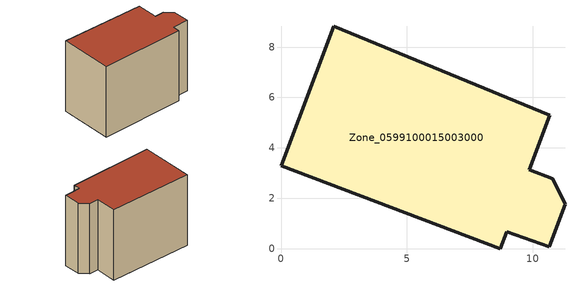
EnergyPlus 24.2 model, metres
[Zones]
Zone_0599100015003000
 floor ground (C_G): 2.09,8.82 10.68,5.3 9.85,3.12 10.8,2.78 11.28,1.75 10.66,0.06 8.97,0.68 8.72,0 0,3.29 z0.75
 wall outside (C_F): 0,3.29 8.72,0 8.97,0.68 10.66,0.06 11.28,1.75 10.8,2.78 9.85,3.12 10.68,5.3 2.09,8.82 0,3.29 z0.75:8.93
 roof outside (C_R): 11.28,1.75 10.8,2.78 9.85,3.12 10.68,5.3 2.09,8.82 0,3.29 8.72,0 8.97,0.68 10.66,0.06 z8.93
[BUILDING]
Pand.0599100015003000: North Axis=0; Terrain=City; Loads Convergence Tolerance Value=0.04; Temperature Convergence Tolerance Value=0.4; Solar Distribution=FullExterior; Maximum Number of Warmup Days=25; Minimum Number of Warmup Days=1
[Site:Location]
Rotterdam.The.Hague.AP_ZH_NLD Design_Conditions: Latitude=51.96; Longitude=4.45; Time Zone=1; Elevation=-4.5
[SITE:GROUNDTEMPERATURE:BUILDINGSURFACE]
18, 18, 18, 18, 18, 18, 18, 18, 18, 18, 18, 18
[MATERIAL] Thermal Absorptance=0.9; Solar Absorptance=0.7; Visible Absorptance=0.7
Name | Roughness | Thickness | Conductivity | Density | Specific Heat
G.TI.1965-1974 | MediumSmooth | 0.15 | 0.882353 | 540 | 1210
F.TI.1965-1974 | Rough | 0.3 | 0.697674 | 1920 | 840
R.TI.1965-1974 | MediumRough | 0.2 | 0.232558 | 1500 | 1000
[CONSTRUCTION]
C_G: G.TI.1965-1974
C_F: F.TI.1965-1974
C_R: R.TI.1965-1974
[ZONE]
Zone_0599100015003000: Type=1; Multiplier=1; Ceiling Height=Autocalculate; Volume=Autocalculate; Floor Area=autocalculate; Part of Total Floor Area=Yes
[ZONEINFILTRATION:DESIGNFLOWRATE]
Infil_Zone_0599100015003000: Zone or ZoneList or Space or SpaceList=Zone_0599100015003000; Schedule=AlwaysOn; Design Flow Rate Calculation Method=Flow/Area; Flow Rate per Floor Area=0.003; Constant Term Coefficient=1; Temperature Term Coefficient=0; Velocity Term Coefficient=0; Velocity Squared Term Coefficient=0
[HVACTEMPLATE:ZONE:IDEALLOADSAIRSYSTEM]
Zone_0599100015003000: Maximum Heating Supply Air Temperature=50; Minimum Cooling Supply Air Temperature=13; Maximum Heating Supply Air Humidity Ratio=0.0156; Minimum Cooling Supply Air Humidity Ratio=0.0077; Heating Limit=NoLimit; Cooling Limit=NoLimit; Dehumidification Control Type=ConstantSensibleHeatRatio; Cooling Sensible Heat Ratio=0.7; Dehumidification Setpoint=60; Humidification Control Type=None; Humidification Setpoint=30; Outdoor Air Method=None; Outdoor Air Flow Rate per Person=0.00944; Outdoor Air Flow Rate per Zone Floor Area=0; Outdoor Air Flow Rate per Zone=0; Demand Controlled Ventilation Type=None; Outdoor Air Economizer Type=NoEconomizer; Heat Recovery Type=None; Sensible Heat Recovery Effectiveness=0.7; Latent Heat Recovery Effectiveness=0.65
[ZONECONTROL:THERMOSTAT]
ThermostatControl_Zone_0599100015003000: Zone or ZoneList=Zone_0599100015003000; Control Type Schedule=DualSetpointControlType; Control 1=Thermostat_Zone_0599100015003000; Temperature Difference Between Cutout And Setpoint=0
[THERMOSTATSETPOINT:DUALSETPOINT]
Thermostat_Zone_0599100015003000: Heating Setpoint Temperature Schedule=HeatingSetpoint_Zone_0599100015003000; Cooling Setpoint Temperature Schedule=CoolingSetpoint_Zone_0599100015003000
[SCHEDULE:COMPACT]
HeatingSetpoint_Zone_0599100015003000: Through: 12/31, For: AllDays, Until: 24:00, 21
CoolingSetpoint_Zone_0599100015003000: Through: 12/31, For: AllDays, Until: 24:00, 24
DualSetpointControlType: Through: 12/31, For: AllDays, Until: 24:00, 4
AlwaysOn: Through: 12/31, For: AllDays, Until: 24:00, 1
